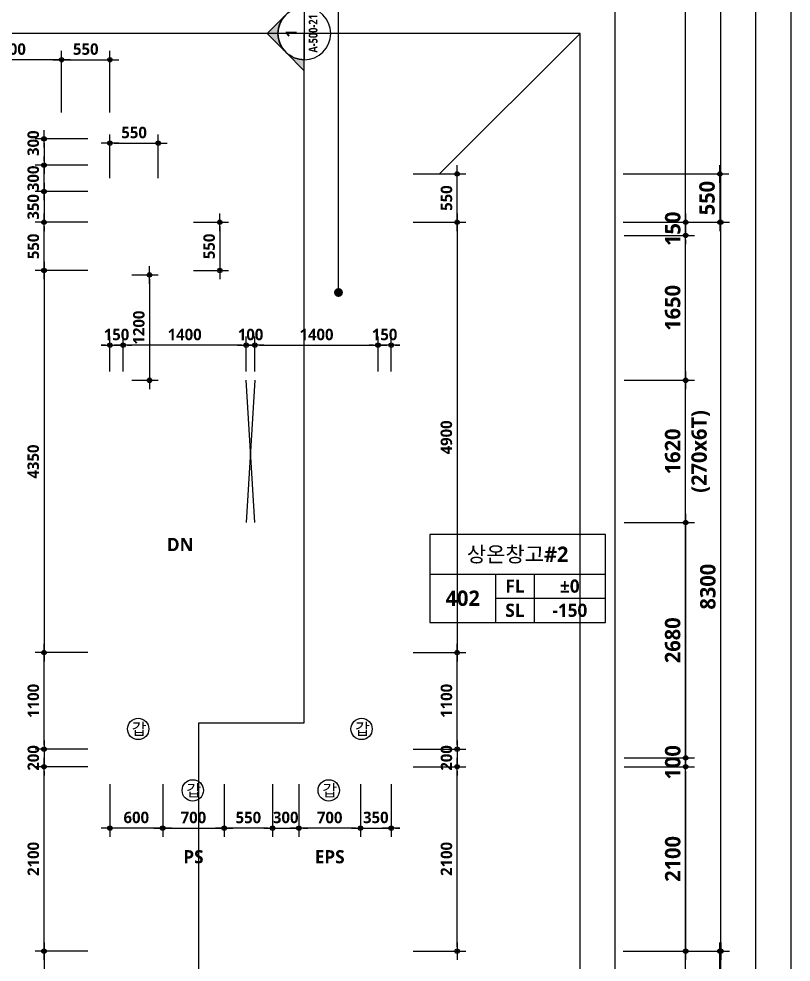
# Model space of a CAD drawing. Header units: millimetres. Extents: x -12482 to 126000, y 0 to 220200.
# Drawn here: x 93464 to 102250, y 41825 to 52566 of the extents above; entities that cross this region are included whole.
import ezdxf
from ezdxf.enums import TextEntityAlignment as Align

# ---------------------------------------------------------------- set-up
doc = ezdxf.new("R2010")
doc.units = ezdxf.units.MM
doc.header["$LTSCALE"] = 60
doc.linetypes.add('CEN', pattern=[62, 60, -1, 0, -1])
doc.layers.get('Defpoints').update_dxf_attribs({"color": 153})
for name, color, linetype in [('A-ANNO-DIM', 4, 'Continuous'), ('A-ANNO-GRA1', 7, 'Continuous'), ('A-ANNO-SYMB', 7, 'Continuous'), ('A-ANNO-TEXT1', 7, 'Continuous'), ('A-ANNO-TEXT2', 3, 'Continuous'), ('A-ANNO-TITL', 7, 'Continuous'), ('A-FLOR-OPEN-BELO', 6, 'CEN'), ('A-ST-AXIS-DIM', 7, 'Continuous'), ('AA-MKXS', 3, 'Continuous'), ('AA-MKXX', 3, 'Continuous')]:
    doc.layers.add(name, color=color, linetype=linetype)
for name, color, linetype, plot in [('Defpoint', 161, 'Continuous', False), ('G(그리드1)', 185, 'Continuous', False), ('G(그리드2)', 235, 'Continuous', False)]:
    doc.layers.add(name, color=color, linetype=linetype, plot=plot)
doc.styles.add('2020음성 1차', font='NanumGothicBold.ttf')
doc.styles.add('SAMOO', font='romans.shx', dxfattribs={"bigfont": 'whgtxt.shx'})
doc.styles.add('SH_나눔', font='')
doc.styles.add('SH_진천_나눔', font='')
doc.styles.get('SH_나눔').set_extended_font_data('NanumGothic', bold=True)
doc.styles.get('SH_진천_나눔').set_extended_font_data('NanumGothic', bold=True)
doc.dimstyles.new('SHP 50', dxfattribs={"dimscale": 50, "dimtxt": 3.5, "dimasz": 1, "dimexe": 2, "dimexo": 2, "dimgap": 1, "dimtad": 1, "dimdec": 0, "dimzin": 0, "dimdsep": 46, "dimtxsty": 'SH_진천_나눔', "dimblk": 'DIMDOT', "dimcen": 0.09, "dimclrd": 256, "dimclre": 256, "dimclrt": 3, "dimadec": 0, "dimazin": 1, "dimtfac": 1, "dimtdec": 0, "dimtix": 1, "dimtmove": 2, "dimatfit": 0, "dimldrblk": 'DIMDOT', "dimfxl": 1, "dimtolj": 1, "dimtzin": 0, "dimlwd": -1, "dimlwe": -1, "dimarcsym": 0})
doc.dimstyles.new('SHP 50내부', dxfattribs={"dimscale": 50, "dimtxt": 2.6, "dimasz": 1, "dimexe": 2, "dimexo": 2, "dimgap": 1, "dimtad": 1, "dimdec": 0, "dimzin": 0, "dimdsep": 46, "dimtxsty": '2020음성 1차', "dimblk": 'DIMDOT', "dimcen": 0.09, "dimclrd": 256, "dimclre": 256, "dimclrt": 3, "dimadec": 0, "dimazin": 1, "dimtfac": 1, "dimtdec": 0, "dimtix": 1, "dimtmove": 2, "dimatfit": 0, "dimldrblk": 'DIMDOT', "dimfxl": 1, "dimtolj": 1, "dimtzin": 0, "dimlwd": -1, "dimlwe": -1, "dimarcsym": 0})

# ---------------------------------------------------------------- blocks, each defined once
blk = doc.blocks.new('DIMDOT')
at = {"color": 0}
blk.add_line((-2, 0), (2, 0), dxfattribs=at)
for radius in [0.5, 0.25]:
    blk.add_circle((0, 0), radius, dxfattribs=at)
blk = doc.blocks.new('*D17923')
at = {"layer": 'A-ANNO-DIM'}
for p, q in [((92750, 51500), (92750, 52200)), ((93900, 52100), (92800, 52100)), ((93950, 51500), (93950, 52200))]:
    blk.add_line(p, q, dxfattribs=at)
at = {"layer": 'Defpoints', "color": 0}
for p in [(92750, 52100), (92750, 51400), (93950, 51400)]:
    blk.add_point(p, dxfattribs=at)
at = {"layer": 'A-ANNO-DIM', "linetype": 'ByBlock', "xscale": 50, "yscale": 50, "zscale": 50, "rotation": 180}
blk.add_blockref('DIMDOT', (92750, 52100), dxfattribs=at)
at = {"layer": 'A-ANNO-DIM', "linetype": 'ByBlock', "xscale": 50, "yscale": 50, "zscale": 50}
blk.add_blockref('DIMDOT', (93950, 52100), dxfattribs=at)
at = {"layer": 'A-ANNO-DIM', "color": 3, "insert": (93350, 52221), "char_height": 130, "attachment_point": 5, "style": '2020음성 1차'}
blk.add_mtext('\\A1;1200', dxfattribs=at)
blk = doc.blocks.new('*D17925')
at = {"layer": 'A-ANNO-DIM'}
for p, q in [((93950, 51500), (93950, 52200)), ((94000, 52100), (94450, 52100)), ((94500, 51500), (94500, 52200))]:
    blk.add_line(p, q, dxfattribs=at)
at = {"layer": 'Defpoints', "color": 0}
for p in [(94500, 52100), (93950, 51400), (94500, 51400)]:
    blk.add_point(p, dxfattribs=at)
at = {"layer": 'A-ANNO-DIM', "linetype": 'ByBlock', "xscale": 50, "yscale": 50, "zscale": 50, "rotation": 180}
blk.add_blockref('DIMDOT', (93950, 52100), dxfattribs=at)
at = {"layer": 'A-ANNO-DIM', "linetype": 'ByBlock', "xscale": 50, "yscale": 50, "zscale": 50}
blk.add_blockref('DIMDOT', (94500, 52100), dxfattribs=at)
at = {"layer": 'A-ANNO-DIM', "color": 3, "insert": (94225, 52221), "char_height": 130, "attachment_point": 5, "style": '2020음성 1차'}
blk.add_mtext('\\A1;550', dxfattribs=at)
blk = doc.blocks.new('*D17929')
at = {"layer": 'A-ST-AXIS-DIM'}
for p, q in [((100350, 46830), (101150, 46830)), ((101050, 46780), (101050, 44200)), ((100350, 44150), (101150, 44150))]:
    blk.add_line(p, q, dxfattribs=at)
at = {"layer": 'Defpoints', "color": 0}
for p in [(100250, 46830), (100250, 44150), (101050, 44150)]:
    blk.add_point(p, dxfattribs=at)
at = {"layer": 'A-ST-AXIS-DIM', "linetype": 'ByBlock', "xscale": 50, "yscale": 50, "zscale": 50}
for p, rotation in [((101050, 46830), 90), ((101050, 44150), 270)]:
    blk.add_blockref('DIMDOT', p, dxfattribs=dict(at, rotation=rotation))
at = {"layer": 'A-ST-AXIS-DIM', "color": 3, "insert": (100903, 45490), "char_height": 175, "attachment_point": 5, "rotation": 90, "style": 'SH_진천_나눔'}
blk.add_mtext('\\A1;2680', dxfattribs=at)
blk = doc.blocks.new('*D17930')
at = {"layer": 'A-ST-AXIS-DIM'}
for p, q in [((100350, 44150), (101150, 44150)), ((101050, 44200), (101050, 44250)), ((101050, 44050), (101050, 44150)), ((100350, 44050), (101150, 44050)), ((101050, 44000), (101050, 43950))]:
    blk.add_line(p, q, dxfattribs=at)
at = {"layer": 'Defpoints', "color": 0}
for p in [(100250, 44150), (101050, 44150), (100250, 44050)]:
    blk.add_point(p, dxfattribs=at)
at = {"layer": 'A-ST-AXIS-DIM', "linetype": 'ByBlock', "xscale": 50, "yscale": 50, "zscale": 50}
for p, rotation in [((101050, 44150), 270), ((101050, 44050), 90)]:
    blk.add_blockref('DIMDOT', p, dxfattribs=dict(at, rotation=rotation))
at = {"layer": 'A-ST-AXIS-DIM', "color": 3, "insert": (100904, 44100), "char_height": 175, "attachment_point": 5, "rotation": 90, "style": 'SH_진천_나눔'}
blk.add_mtext('\\A1;100', dxfattribs=at)
blk = doc.blocks.new('*D17931')
at = {"layer": 'A-ST-AXIS-DIM'}
for p, q in [((100350, 44050), (101150, 44050)), ((101050, 44000), (101050, 42000)), ((100350, 41950), (101150, 41950))]:
    blk.add_line(p, q, dxfattribs=at)
at = {"layer": 'Defpoints', "color": 0}
for p in [(100250, 44050), (100250, 41950), (101050, 41950)]:
    blk.add_point(p, dxfattribs=at)
at = {"layer": 'A-ST-AXIS-DIM', "linetype": 'ByBlock', "xscale": 50, "yscale": 50, "zscale": 50}
for p, rotation in [((101050, 44050), 90), ((101050, 41950), 270)]:
    blk.add_blockref('DIMDOT', p, dxfattribs=dict(at, rotation=rotation))
at = {"layer": 'A-ST-AXIS-DIM', "color": 3, "insert": (100904, 43000), "char_height": 175, "attachment_point": 5, "rotation": 90, "style": 'SH_진천_나눔'}
blk.add_mtext('\\A1;2100', dxfattribs=at)
blk = doc.blocks.new('*D17932')
at = {"layer": 'A-ST-AXIS-DIM'}
for p, q in [((100350, 48450), (101150, 48450)), ((101050, 46880), (101050, 48400)), ((100350, 46830), (101150, 46830))]:
    blk.add_line(p, q, dxfattribs=at)
at = {"layer": 'Defpoints', "color": 0}
for p in [(100250, 48450), (101050, 48450), (100250, 46830)]:
    blk.add_point(p, dxfattribs=at)
at = {"layer": 'A-ST-AXIS-DIM', "linetype": 'ByBlock', "xscale": 50, "yscale": 50, "zscale": 50}
for p, rotation in [((101050, 48450), 90), ((101050, 46830), 270)]:
    blk.add_blockref('DIMDOT', p, dxfattribs=dict(at, rotation=rotation))
at = {"layer": 'A-ST-AXIS-DIM', "color": 3, "char_height": 175, "attachment_point": 5, "rotation": 90, "style": 'SH_진천_나눔'}
for s, insert in [('\\A1;(270x6T)', (101222, 47640)), ('\\A1;1620', (100903, 47640))]:
    blk.add_mtext(s, dxfattribs=dict(at, insert=insert))
blk = doc.blocks.new('갑종 TEXT100')
at = {"layer": 'A-ANNO-SYMB'}
blk.add_circle((0, 0), 243, dxfattribs=at)
at = {"layer": 'A-ANNO-TITL', "style": '2020음성 1차'}
blk.add_text('갑 ', height=266.7, dxfattribs=at).set_placement((67, 0), align=Align.MIDDLE_CENTER)
blk = doc.blocks.new('*D17959')
at = {"layer": 'A-ANNO-DIM'}
for p, q in [((94500, 50750), (94500, 51250)), ((95050, 50750), (95050, 51250)), ((94550, 51150), (95000, 51150))]:
    blk.add_line(p, q, dxfattribs=at)
at = {"layer": 'Defpoints', "color": 0}
for p in [(95050, 51150), (94500, 50650), (95050, 50650)]:
    blk.add_point(p, dxfattribs=at)
at = {"layer": 'A-ANNO-DIM', "linetype": 'ByBlock', "xscale": 50, "yscale": 50, "zscale": 50, "rotation": 180}
blk.add_blockref('DIMDOT', (94500, 51150), dxfattribs=at)
at = {"layer": 'A-ANNO-DIM', "linetype": 'ByBlock', "xscale": 50, "yscale": 50, "zscale": 50}
blk.add_blockref('DIMDOT', (95050, 51150), dxfattribs=at)
at = {"layer": 'A-ANNO-DIM', "color": 3, "insert": (94775, 51271), "char_height": 130, "attachment_point": 5, "style": '2020음성 1차'}
blk.add_mtext('\\A1;550', dxfattribs=at)
blk = doc.blocks.new('*D17960')
at = {"layer": 'A-ANNO-DIM'}
for p, q in [((95450, 50250), (95850, 50250)), ((95750, 50200), (95750, 49750)), ((95450, 49700), (95850, 49700))]:
    blk.add_line(p, q, dxfattribs=at)
at = {"layer": 'Defpoints', "color": 0}
for p in [(95350, 50250), (95350, 49700), (95750, 49700)]:
    blk.add_point(p, dxfattribs=at)
at = {"layer": 'A-ANNO-DIM', "linetype": 'ByBlock', "xscale": 50, "yscale": 50, "zscale": 50}
for p, rotation in [((95750, 50250), 90), ((95750, 49700), 270)]:
    blk.add_blockref('DIMDOT', p, dxfattribs=dict(at, rotation=rotation))
at = {"layer": 'A-ANNO-DIM', "color": 3, "insert": (95629, 49975), "char_height": 130, "attachment_point": 5, "rotation": 90, "style": '2020음성 1차'}
blk.add_mtext('\\A1;550', dxfattribs=at)
blk = doc.blocks.new('*D17961')
at = {"layer": 'A-ANNO-DIM'}
for p, q in [((94750, 49650), (95050, 49650)), ((94950, 49600), (94950, 48500)), ((94750, 48450), (95050, 48450))]:
    blk.add_line(p, q, dxfattribs=at)
at = {"layer": 'Defpoints', "color": 0}
for p in [(94650, 49650), (94650, 48450), (94950, 48450)]:
    blk.add_point(p, dxfattribs=at)
at = {"layer": 'A-ANNO-DIM', "linetype": 'ByBlock', "xscale": 50, "yscale": 50, "zscale": 50}
for p, rotation in [((94950, 49650), 90), ((94950, 48450), 270)]:
    blk.add_blockref('DIMDOT', p, dxfattribs=dict(at, rotation=rotation))
at = {"layer": 'A-ANNO-DIM', "color": 3, "insert": (94829, 49050), "char_height": 130, "attachment_point": 5, "rotation": 90, "style": '2020음성 1차'}
blk.add_mtext('\\A1;1200', dxfattribs=at)
blk = doc.blocks.new('*D17962')
at = {"layer": 'A-ANNO-DIM'}
for p, q in [((96050, 48550), (96050, 48950)), ((96150, 48550), (96150, 48950)), ((96000, 48850), (95950, 48850)), ((96050, 48850), (96150, 48850)), ((96200, 48850), (96250, 48850))]:
    blk.add_line(p, q, dxfattribs=at)
at = {"layer": 'Defpoints', "color": 0}
for p in [(96150, 48850), (96050, 48450), (96150, 48450)]:
    blk.add_point(p, dxfattribs=at)
at = {"layer": 'A-ANNO-DIM', "linetype": 'ByBlock', "xscale": 50, "yscale": 50, "zscale": 50}
blk.add_blockref('DIMDOT', (96050, 48850), dxfattribs=at)
at = {"layer": 'A-ANNO-DIM', "linetype": 'ByBlock', "xscale": 50, "yscale": 50, "zscale": 50, "rotation": 180}
blk.add_blockref('DIMDOT', (96150, 48850), dxfattribs=at)
at = {"layer": 'A-ANNO-DIM', "color": 3, "insert": (96100, 48971), "char_height": 130, "attachment_point": 5, "style": '2020음성 1차'}
blk.add_mtext('\\A1;100', dxfattribs=at)
blk = doc.blocks.new('*D17963')
at = {"layer": 'A-ANNO-DIM'}
for p, q in [((94650, 48550), (94650, 48950)), ((96050, 48550), (96050, 48950)), ((96000, 48850), (94700, 48850))]:
    blk.add_line(p, q, dxfattribs=at)
at = {"layer": 'Defpoints', "color": 0}
for p in [(94650, 48850), (94650, 48450), (96050, 48450)]:
    blk.add_point(p, dxfattribs=at)
at = {"layer": 'A-ANNO-DIM', "linetype": 'ByBlock', "xscale": 50, "yscale": 50, "zscale": 50, "rotation": 180}
blk.add_blockref('DIMDOT', (94650, 48850), dxfattribs=at)
at = {"layer": 'A-ANNO-DIM', "linetype": 'ByBlock', "xscale": 50, "yscale": 50, "zscale": 50}
blk.add_blockref('DIMDOT', (96050, 48850), dxfattribs=at)
at = {"layer": 'A-ANNO-DIM', "color": 3, "insert": (95350, 48971), "char_height": 130, "attachment_point": 5, "style": '2020음성 1차'}
blk.add_mtext('\\A1;1400', dxfattribs=at)
blk = doc.blocks.new('*D17964')
at = {"layer": 'A-ANNO-DIM'}
for p, q in [((94500, 48550), (94500, 48950)), ((94650, 48550), (94650, 48950)), ((94450, 48850), (94400, 48850)), ((94500, 48850), (94650, 48850)), ((94700, 48850), (94750, 48850))]:
    blk.add_line(p, q, dxfattribs=at)
at = {"layer": 'Defpoints', "color": 0}
for p in [(94650, 48850), (94500, 48450), (94650, 48450)]:
    blk.add_point(p, dxfattribs=at)
at = {"layer": 'A-ANNO-DIM', "linetype": 'ByBlock', "xscale": 50, "yscale": 50, "zscale": 50}
blk.add_blockref('DIMDOT', (94500, 48850), dxfattribs=at)
at = {"layer": 'A-ANNO-DIM', "linetype": 'ByBlock', "xscale": 50, "yscale": 50, "zscale": 50, "rotation": 180}
blk.add_blockref('DIMDOT', (94650, 48850), dxfattribs=at)
at = {"layer": 'A-ANNO-DIM', "color": 3, "insert": (94575, 48971), "char_height": 130, "attachment_point": 5, "style": '2020음성 1차'}
blk.add_mtext('\\A1;150', dxfattribs=at)
blk = doc.blocks.new('*D17965')
at = {"layer": 'A-ANNO-DIM'}
for p, q in [((96150, 48550), (96150, 48950)), ((97550, 48550), (97550, 48950)), ((96200, 48850), (97500, 48850))]:
    blk.add_line(p, q, dxfattribs=at)
at = {"layer": 'Defpoints', "color": 0}
for p in [(97550, 48850), (96150, 48450), (97550, 48450)]:
    blk.add_point(p, dxfattribs=at)
at = {"layer": 'A-ANNO-DIM', "linetype": 'ByBlock', "xscale": 50, "yscale": 50, "zscale": 50, "rotation": 180}
blk.add_blockref('DIMDOT', (96150, 48850), dxfattribs=at)
at = {"layer": 'A-ANNO-DIM', "linetype": 'ByBlock', "xscale": 50, "yscale": 50, "zscale": 50}
blk.add_blockref('DIMDOT', (97550, 48850), dxfattribs=at)
at = {"layer": 'A-ANNO-DIM', "color": 3, "insert": (96850, 48971), "char_height": 130, "attachment_point": 5, "style": '2020음성 1차'}
blk.add_mtext('\\A1;1400', dxfattribs=at)
blk = doc.blocks.new('*D17966')
at = {"layer": 'A-ANNO-DIM'}
for p, q in [((97550, 48550), (97550, 48950)), ((97700, 48550), (97700, 48950)), ((97500, 48850), (97450, 48850)), ((97700, 48850), (97550, 48850)), ((97750, 48850), (97800, 48850))]:
    blk.add_line(p, q, dxfattribs=at)
at = {"layer": 'Defpoints', "color": 0}
for p in [(97550, 48850), (97550, 48450), (97700, 48450)]:
    blk.add_point(p, dxfattribs=at)
at = {"layer": 'A-ANNO-DIM', "linetype": 'ByBlock', "xscale": 50, "yscale": 50, "zscale": 50}
blk.add_blockref('DIMDOT', (97550, 48850), dxfattribs=at)
at = {"layer": 'A-ANNO-DIM', "linetype": 'ByBlock', "xscale": 50, "yscale": 50, "zscale": 50, "rotation": 180}
blk.add_blockref('DIMDOT', (97700, 48850), dxfattribs=at)
at = {"layer": 'A-ANNO-DIM', "color": 3, "insert": (97625, 48971), "char_height": 130, "attachment_point": 5, "style": '2020음성 1차'}
blk.add_mtext('\\A1;150', dxfattribs=at)
blk = doc.blocks.new('*D18331')
at = {"layer": 'A-ST-AXIS-DIM'}
for p, q in [((100340, 50800), (101540, 50800)), ((101440, 50750), (101440, 50300)), ((100340, 50250), (101540, 50250))]:
    blk.add_line(p, q, dxfattribs=at)
at = {"layer": 'Defpoints', "color": 0}
for p in [(100240, 50800), (100240, 50250), (101440, 50250)]:
    blk.add_point(p, dxfattribs=at)
at = {"layer": 'A-ST-AXIS-DIM', "linetype": 'ByBlock', "xscale": 50, "yscale": 50, "zscale": 50}
for p, rotation in [((101440, 50800), 90), ((101440, 50250), 270)]:
    blk.add_blockref('DIMDOT', p, dxfattribs=dict(at, rotation=rotation))
at = {"layer": 'A-ST-AXIS-DIM', "color": 3, "insert": (101294, 50525), "char_height": 175, "attachment_point": 5, "rotation": 90, "style": 'SH_진천_나눔'}
blk.add_mtext('\\A1;550', dxfattribs=at)
blk = doc.blocks.new('*D18332')
at = {"layer": 'A-ST-AXIS-DIM'}
for p, q in [((100340, 41950), (101540, 41950)), ((101440, 38350), (101440, 41900)), ((100340, 38300), (101540, 38300))]:
    blk.add_line(p, q, dxfattribs=at)
at = {"layer": 'Defpoints', "color": 0}
for p in [(100240, 41950), (101440, 41950), (100240, 38300)]:
    blk.add_point(p, dxfattribs=at)
at = {"layer": 'A-ST-AXIS-DIM', "linetype": 'ByBlock', "xscale": 50, "yscale": 50, "zscale": 50}
for p, rotation in [((101440, 41950), 90), ((101440, 38300), 270)]:
    blk.add_blockref('DIMDOT', p, dxfattribs=dict(at, rotation=rotation))
at = {"layer": 'A-ST-AXIS-DIM', "color": 3, "insert": (101293, 40125), "char_height": 175, "attachment_point": 5, "rotation": 90, "style": 'SH_진천_나눔'}
blk.add_mtext('\\A1;3650', dxfattribs=at)
blk = doc.blocks.new('*D18333')
at = {"layer": 'A-ST-AXIS-DIM'}
for p, q in [((100350, 50250), (101550, 50250)), ((101450, 42000), (101450, 50200)), ((100350, 41950), (101550, 41950))]:
    blk.add_line(p, q, dxfattribs=at)
at = {"layer": 'Defpoints', "color": 0}
for p in [(100250, 50250), (101450, 50250), (100250, 41950)]:
    blk.add_point(p, dxfattribs=at)
at = {"layer": 'A-ST-AXIS-DIM', "linetype": 'ByBlock', "xscale": 50, "yscale": 50, "zscale": 50}
for p, rotation in [((101450, 50250), 90), ((101450, 41950), 270)]:
    blk.add_blockref('DIMDOT', p, dxfattribs=dict(at, rotation=rotation))
at = {"layer": 'A-ST-AXIS-DIM', "color": 3, "insert": (101303, 46100), "char_height": 175, "attachment_point": 5, "rotation": 90, "style": 'SH_진천_나눔'}
blk.add_mtext('\\A1;8300', dxfattribs=at)
blk = doc.blocks.new('*D18366')
at = {"layer": 'A-ST-AXIS-DIM'}
for p, q in [((100350, 50100), (101150, 50100)), ((101050, 48500), (101050, 50050)), ((100350, 48450), (101150, 48450))]:
    blk.add_line(p, q, dxfattribs=at)
at = {"layer": 'Defpoints', "color": 0}
for p in [(100250, 50100), (101050, 50100), (100250, 48450)]:
    blk.add_point(p, dxfattribs=at)
at = {"layer": 'A-ST-AXIS-DIM', "linetype": 'ByBlock', "xscale": 50, "yscale": 50, "zscale": 50}
for p, rotation in [((101050, 50100), 90), ((101050, 48450), 270)]:
    blk.add_blockref('DIMDOT', p, dxfattribs=dict(at, rotation=rotation))
at = {"layer": 'A-ST-AXIS-DIM', "color": 3, "insert": (100903, 49275), "char_height": 175, "attachment_point": 5, "rotation": 90, "style": 'SH_진천_나눔'}
blk.add_mtext('\\A1;1650', dxfattribs=at)
blk = doc.blocks.new('*D18368')
at = {"layer": 'A-ST-AXIS-DIM'}
for p, q in [((101050, 50300), (101050, 50350)), ((100350, 50250), (101150, 50250)), ((101050, 50250), (101050, 50100)), ((100350, 50100), (101150, 50100)), ((101050, 50050), (101050, 50000))]:
    blk.add_line(p, q, dxfattribs=at)
at = {"layer": 'Defpoints', "color": 0}
for p in [(100250, 50250), (100250, 50100), (101050, 50100)]:
    blk.add_point(p, dxfattribs=at)
at = {"layer": 'A-ST-AXIS-DIM', "linetype": 'ByBlock', "xscale": 50, "yscale": 50, "zscale": 50}
for p, rotation in [((101050, 50250), 270), ((101050, 50100), 90)]:
    blk.add_blockref('DIMDOT', p, dxfattribs=dict(at, rotation=rotation))
at = {"layer": 'A-ST-AXIS-DIM', "color": 3, "insert": (100904, 50175), "char_height": 175, "attachment_point": 5, "rotation": 90, "style": 'SH_진천_나눔'}
blk.add_mtext('\\A1;150', dxfattribs=at)
blk = doc.blocks.new('G$C9D92D8A7')
at = {"layer": 'A-ANNO-GRA1'}
for p, q in [((0, 11), (40, 11)), ((15, 11), (15, 0)), ((23.75, 11), (23.75, 0)), ((15, 5.5), (40, 5.5))]:
    blk.add_line(p, q, dxfattribs=at)
blk.add_lwpolyline([(0, 20), (0, 0), (40, 0), (40, 20)], close=True, dxfattribs=at)
at = {"style": '2020음성 1차'}
for tag, height, p in [('실명', 3.5, (20, 15.5)), ('마감레벨', 3, (31.875, 8.25)), ('실번호', 3.5, (7.5, 5.5)), ('구조레벨', 3, (31.875, 2.75))]:
    blk.add_attdef(tag, text='', height=height, dxfattribs=at).set_placement(p, align=Align.MIDDLE_CENTER)
at = {"layer": 'A-ANNO-TEXT1', "style": 'SH_나눔'}
for s, p in [('FL', (19.375, 8.25)), ('SL', (19.375, 2.75))]:
    blk.add_text(s, height=3, dxfattribs=at).set_placement(p, align=Align.MIDDLE)
blk = doc.blocks.new('*D20199')
at = {"layer": 'A-ANNO-DIM'}
for p, q in [((96350, 43850), (96350, 43250)), ((96650, 43850), (96650, 43250)), ((96300, 43350), (96250, 43350)), ((96350, 43350), (96650, 43350)), ((96700, 43350), (96750, 43350))]:
    blk.add_line(p, q, dxfattribs=at)
at = {"layer": 'Defpoints', "color": 0}
for p in [(96350, 43950), (96650, 43950), (96650, 43350)]:
    blk.add_point(p, dxfattribs=at)
at = {"layer": 'A-ANNO-DIM', "linetype": 'ByBlock', "xscale": 50, "yscale": 50, "zscale": 50}
blk.add_blockref('DIMDOT', (96350, 43350), dxfattribs=at)
at = {"layer": 'A-ANNO-DIM', "linetype": 'ByBlock', "xscale": 50, "yscale": 50, "zscale": 50, "rotation": 180}
blk.add_blockref('DIMDOT', (96650, 43350), dxfattribs=at)
at = {"layer": 'A-ANNO-DIM', "color": 3, "insert": (96500, 43472), "char_height": 130, "attachment_point": 5, "style": '2020음성 1차'}
blk.add_mtext('\\A1;300', dxfattribs=at)
blk = doc.blocks.new('*D20200')
at = {"layer": 'A-ANNO-DIM'}
for p, q in [((96650, 43850), (96650, 43250)), ((97350, 43850), (97350, 43250)), ((97300, 43350), (96700, 43350))]:
    blk.add_line(p, q, dxfattribs=at)
at = {"layer": 'Defpoints', "color": 0}
for p in [(96650, 43950), (97350, 43950), (96650, 43350)]:
    blk.add_point(p, dxfattribs=at)
at = {"layer": 'A-ANNO-DIM', "linetype": 'ByBlock', "xscale": 50, "yscale": 50, "zscale": 50, "rotation": 180}
blk.add_blockref('DIMDOT', (96650, 43350), dxfattribs=at)
at = {"layer": 'A-ANNO-DIM', "linetype": 'ByBlock', "xscale": 50, "yscale": 50, "zscale": 50}
blk.add_blockref('DIMDOT', (97350, 43350), dxfattribs=at)
at = {"layer": 'A-ANNO-DIM', "color": 3, "insert": (97000, 43471), "char_height": 130, "attachment_point": 5, "style": '2020음성 1차'}
blk.add_mtext('\\A1;700', dxfattribs=at)
blk = doc.blocks.new('*D20201')
at = {"layer": 'A-ANNO-DIM'}
for p, q in [((95800, 43850), (95800, 43250)), ((96350, 43850), (96350, 43250)), ((96300, 43350), (95850, 43350))]:
    blk.add_line(p, q, dxfattribs=at)
at = {"layer": 'Defpoints', "color": 0}
for p in [(95800, 43950), (96350, 43950), (95800, 43350)]:
    blk.add_point(p, dxfattribs=at)
at = {"layer": 'A-ANNO-DIM', "linetype": 'ByBlock', "xscale": 50, "yscale": 50, "zscale": 50, "rotation": 180}
blk.add_blockref('DIMDOT', (95800, 43350), dxfattribs=at)
at = {"layer": 'A-ANNO-DIM', "linetype": 'ByBlock', "xscale": 50, "yscale": 50, "zscale": 50}
blk.add_blockref('DIMDOT', (96350, 43350), dxfattribs=at)
at = {"layer": 'A-ANNO-DIM', "color": 3, "insert": (96075, 43471), "char_height": 130, "attachment_point": 5, "style": '2020음성 1차'}
blk.add_mtext('\\A1;550', dxfattribs=at)
blk = doc.blocks.new('*D20202')
at = {"layer": 'A-ANNO-DIM'}
for p, q in [((95100, 43850), (95100, 43250)), ((95800, 43850), (95800, 43250)), ((95150, 43350), (95750, 43350))]:
    blk.add_line(p, q, dxfattribs=at)
at = {"layer": 'Defpoints', "color": 0}
for p in [(95100, 43950), (95800, 43950), (95800, 43350)]:
    blk.add_point(p, dxfattribs=at)
at = {"layer": 'A-ANNO-DIM', "linetype": 'ByBlock', "xscale": 50, "yscale": 50, "zscale": 50, "rotation": 180}
blk.add_blockref('DIMDOT', (95100, 43350), dxfattribs=at)
at = {"layer": 'A-ANNO-DIM', "linetype": 'ByBlock', "xscale": 50, "yscale": 50, "zscale": 50}
blk.add_blockref('DIMDOT', (95800, 43350), dxfattribs=at)
at = {"layer": 'A-ANNO-DIM', "color": 3, "insert": (95450, 43471), "char_height": 130, "attachment_point": 5, "style": '2020음성 1차'}
blk.add_mtext('\\A1;700', dxfattribs=at)
blk = doc.blocks.new('*D20203')
at = {"layer": 'A-ANNO-DIM'}
for p, q in [((94500, 43850), (94500, 43250)), ((95100, 43850), (95100, 43250)), ((95050, 43350), (94550, 43350))]:
    blk.add_line(p, q, dxfattribs=at)
at = {"layer": 'Defpoints', "color": 0}
for p in [(94500, 43950), (95100, 43950), (94500, 43350)]:
    blk.add_point(p, dxfattribs=at)
at = {"layer": 'A-ANNO-DIM', "linetype": 'ByBlock', "xscale": 50, "yscale": 50, "zscale": 50, "rotation": 180}
blk.add_blockref('DIMDOT', (94500, 43350), dxfattribs=at)
at = {"layer": 'A-ANNO-DIM', "linetype": 'ByBlock', "xscale": 50, "yscale": 50, "zscale": 50}
blk.add_blockref('DIMDOT', (95100, 43350), dxfattribs=at)
at = {"layer": 'A-ANNO-DIM', "color": 3, "insert": (94800, 43472), "char_height": 130, "attachment_point": 5, "style": '2020음성 1차'}
blk.add_mtext('\\A1;600', dxfattribs=at)
blk = doc.blocks.new('*D20204')
at = {"layer": 'A-ANNO-DIM'}
for p, q in [((97350, 43850), (97350, 43250)), ((97700, 43850), (97700, 43250)), ((97300, 43350), (97250, 43350)), ((97350, 43350), (97700, 43350)), ((97750, 43350), (97800, 43350))]:
    blk.add_line(p, q, dxfattribs=at)
at = {"layer": 'Defpoints', "color": 0}
for p in [(97350, 43950), (97700, 43950), (97700, 43350)]:
    blk.add_point(p, dxfattribs=at)
at = {"layer": 'A-ANNO-DIM', "linetype": 'ByBlock', "xscale": 50, "yscale": 50, "zscale": 50}
blk.add_blockref('DIMDOT', (97350, 43350), dxfattribs=at)
at = {"layer": 'A-ANNO-DIM', "linetype": 'ByBlock', "xscale": 50, "yscale": 50, "zscale": 50, "rotation": 180}
blk.add_blockref('DIMDOT', (97700, 43350), dxfattribs=at)
at = {"layer": 'A-ANNO-DIM', "color": 3, "insert": (97525, 43472), "char_height": 130, "attachment_point": 5, "style": '2020음성 1차'}
blk.add_mtext('\\A1;350', dxfattribs=at)
blk = doc.blocks.new('*D20209')
at = {"layer": 'A-ANNO-DIM'}
for p, q in [((94250, 41950), (93650, 41950)), ((93750, 41900), (93750, 38350)), ((94250, 38300), (93650, 38300))]:
    blk.add_line(p, q, dxfattribs=at)
at = {"layer": 'Defpoints', "color": 0}
for p in [(94350, 41950), (93750, 38300), (94350, 38300)]:
    blk.add_point(p, dxfattribs=at)
at = {"layer": 'A-ANNO-DIM', "linetype": 'ByBlock', "xscale": 50, "yscale": 50, "zscale": 50}
for p, rotation in [((93750, 41950), 90), ((93750, 38300), 270)]:
    blk.add_blockref('DIMDOT', p, dxfattribs=dict(at, rotation=rotation))
at = {"layer": 'A-ANNO-DIM', "color": 3, "insert": (93628, 40125), "char_height": 130, "attachment_point": 5, "rotation": 90, "style": '2020음성 1차'}
blk.add_mtext('\\A1;3650', dxfattribs=at)
blk = doc.blocks.new('*D20210')
at = {"layer": 'A-ANNO-DIM'}
for p, q in [((94250, 44050), (93650, 44050)), ((93750, 42000), (93750, 44000)), ((94250, 41950), (93650, 41950))]:
    blk.add_line(p, q, dxfattribs=at)
at = {"layer": 'Defpoints', "color": 0}
for p in [(93750, 44050), (94350, 44050), (94350, 41950)]:
    blk.add_point(p, dxfattribs=at)
at = {"layer": 'A-ANNO-DIM', "linetype": 'ByBlock', "xscale": 50, "yscale": 50, "zscale": 50}
for p, rotation in [((93750, 44050), 90), ((93750, 41950), 270)]:
    blk.add_blockref('DIMDOT', p, dxfattribs=dict(at, rotation=rotation))
at = {"layer": 'A-ANNO-DIM', "color": 3, "insert": (93629, 43000), "char_height": 130, "attachment_point": 5, "rotation": 90, "style": '2020음성 1차'}
blk.add_mtext('\\A1;2100', dxfattribs=at)
blk = doc.blocks.new('*D20211')
at = {"layer": 'A-ANNO-DIM'}
for p, q in [((93750, 44300), (93750, 44350)), ((94250, 44250), (93650, 44250)), ((93750, 44250), (93750, 44050)), ((94250, 44050), (93650, 44050)), ((93750, 44000), (93750, 43950))]:
    blk.add_line(p, q, dxfattribs=at)
at = {"layer": 'Defpoints', "color": 0}
for p in [(94350, 44250), (93750, 44050), (94350, 44050)]:
    blk.add_point(p, dxfattribs=at)
at = {"layer": 'A-ANNO-DIM', "linetype": 'ByBlock', "xscale": 50, "yscale": 50, "zscale": 50}
for p, rotation in [((93750, 44250), 270), ((93750, 44050), 90)]:
    blk.add_blockref('DIMDOT', p, dxfattribs=dict(at, rotation=rotation))
at = {"layer": 'A-ANNO-DIM', "color": 3, "insert": (93629, 44150), "char_height": 130, "attachment_point": 5, "rotation": 90, "style": '2020음성 1차'}
blk.add_mtext('\\A1;200', dxfattribs=at)
blk = doc.blocks.new('*D20212')
at = {"layer": 'A-ANNO-DIM'}
for p, q in [((94250, 45350), (93650, 45350)), ((93750, 44300), (93750, 45300)), ((94250, 44250), (93650, 44250))]:
    blk.add_line(p, q, dxfattribs=at)
at = {"layer": 'Defpoints', "color": 0}
for p in [(93750, 45350), (94350, 45350), (94350, 44250)]:
    blk.add_point(p, dxfattribs=at)
at = {"layer": 'A-ANNO-DIM', "linetype": 'ByBlock', "xscale": 50, "yscale": 50, "zscale": 50}
for p, rotation in [((93750, 45350), 90), ((93750, 44250), 270)]:
    blk.add_blockref('DIMDOT', p, dxfattribs=dict(at, rotation=rotation))
at = {"layer": 'A-ANNO-DIM', "color": 3, "insert": (93629, 44800), "char_height": 130, "attachment_point": 5, "rotation": 90, "style": '2020음성 1차'}
blk.add_mtext('\\A1;1100', dxfattribs=at)
blk = doc.blocks.new('*D20213')
at = {"layer": 'A-ANNO-DIM'}
for p, q in [((94250, 49700), (93650, 49700)), ((93750, 49650), (93750, 45400)), ((94250, 45350), (93650, 45350))]:
    blk.add_line(p, q, dxfattribs=at)
at = {"layer": 'Defpoints', "color": 0}
for p in [(94350, 49700), (93750, 45350), (94350, 45350)]:
    blk.add_point(p, dxfattribs=at)
at = {"layer": 'A-ANNO-DIM', "linetype": 'ByBlock', "xscale": 50, "yscale": 50, "zscale": 50}
for p, rotation in [((93750, 49700), 90), ((93750, 45350), 270)]:
    blk.add_blockref('DIMDOT', p, dxfattribs=dict(at, rotation=rotation))
at = {"layer": 'A-ANNO-DIM', "color": 3, "insert": (93628, 47525), "char_height": 130, "attachment_point": 5, "rotation": 90, "style": '2020음성 1차'}
blk.add_mtext('\\A1;4350', dxfattribs=at)
blk = doc.blocks.new('*D20214')
at = {"layer": 'A-ANNO-DIM'}
for p, q in [((94250, 50250), (93650, 50250)), ((93750, 49750), (93750, 50200)), ((94250, 49700), (93650, 49700))]:
    blk.add_line(p, q, dxfattribs=at)
at = {"layer": 'Defpoints', "color": 0}
for p in [(93750, 50250), (94350, 50250), (94350, 49700)]:
    blk.add_point(p, dxfattribs=at)
at = {"layer": 'A-ANNO-DIM', "linetype": 'ByBlock', "xscale": 50, "yscale": 50, "zscale": 50}
for p, rotation in [((93750, 50250), 90), ((93750, 49700), 270)]:
    blk.add_blockref('DIMDOT', p, dxfattribs=dict(at, rotation=rotation))
at = {"layer": 'A-ANNO-DIM', "color": 3, "insert": (93629, 49975), "char_height": 130, "attachment_point": 5, "rotation": 90, "style": '2020음성 1차'}
blk.add_mtext('\\A1;550', dxfattribs=at)
blk = doc.blocks.new('*D20215')
at = {"layer": 'A-ANNO-DIM'}
for p, q in [((93750, 50650), (93750, 50700)), ((94250, 50600), (93650, 50600)), ((93750, 50600), (93750, 50250)), ((94250, 50250), (93650, 50250)), ((93750, 50200), (93750, 50150))]:
    blk.add_line(p, q, dxfattribs=at)
at = {"layer": 'Defpoints', "color": 0}
for p in [(94350, 50600), (93750, 50250), (94350, 50250)]:
    blk.add_point(p, dxfattribs=at)
at = {"layer": 'A-ANNO-DIM', "linetype": 'ByBlock', "xscale": 50, "yscale": 50, "zscale": 50}
for p, rotation in [((93750, 50600), 270), ((93750, 50250), 90)]:
    blk.add_blockref('DIMDOT', p, dxfattribs=dict(at, rotation=rotation))
at = {"layer": 'A-ANNO-DIM', "color": 3, "insert": (93628, 50425), "char_height": 130, "attachment_point": 5, "rotation": 90, "style": '2020음성 1차'}
blk.add_mtext('\\A1;350', dxfattribs=at)
blk = doc.blocks.new('*D20216')
at = {"layer": 'A-ANNO-DIM'}
for p, q in [((93750, 50950), (93750, 51000)), ((94250, 50900), (93650, 50900)), ((93750, 50600), (93750, 50900)), ((94250, 50600), (93650, 50600)), ((93750, 50550), (93750, 50500))]:
    blk.add_line(p, q, dxfattribs=at)
at = {"layer": 'Defpoints', "color": 0}
for p in [(93750, 50900), (94350, 50900), (94350, 50600)]:
    blk.add_point(p, dxfattribs=at)
at = {"layer": 'A-ANNO-DIM', "linetype": 'ByBlock', "xscale": 50, "yscale": 50, "zscale": 50}
for p, rotation in [((93750, 50900), 270), ((93750, 50600), 90)]:
    blk.add_blockref('DIMDOT', p, dxfattribs=dict(at, rotation=rotation))
at = {"layer": 'A-ANNO-DIM', "color": 3, "insert": (93628, 50750), "char_height": 130, "attachment_point": 5, "rotation": 90, "style": '2020음성 1차'}
blk.add_mtext('\\A1;300', dxfattribs=at)
blk = doc.blocks.new('*D20217')
at = {"layer": 'A-ANNO-DIM'}
for p, q in [((94250, 51200), (93650, 51200)), ((93750, 51150), (93750, 50950)), ((94250, 50900), (93650, 50900))]:
    blk.add_line(p, q, dxfattribs=at)
at = {"layer": 'Defpoints', "color": 0}
for p in [(94350, 51200), (93750, 50900), (94350, 50900)]:
    blk.add_point(p, dxfattribs=at)
at = {"layer": 'A-ANNO-DIM', "linetype": 'ByBlock', "xscale": 50, "yscale": 50, "zscale": 50}
for p, rotation in [((93750, 51200), 90), ((93750, 50900), 270)]:
    blk.add_blockref('DIMDOT', p, dxfattribs=dict(at, rotation=rotation))
at = {"layer": 'A-ANNO-DIM', "color": 3, "insert": (93628, 51150), "char_height": 130, "attachment_point": 5, "rotation": 90, "style": '2020음성 1차'}
blk.add_mtext('\\A1;300', dxfattribs=at)
blk = doc.blocks.new('*D20218')
at = {"layer": 'A-ANNO-DIM'}
for p, q in [((97950, 44050), (98550, 44050)), ((98450, 42000), (98450, 44000)), ((97950, 41950), (98550, 41950))]:
    blk.add_line(p, q, dxfattribs=at)
at = {"layer": 'Defpoints', "color": 0}
for p in [(97850, 44050), (98450, 44050), (97850, 41950)]:
    blk.add_point(p, dxfattribs=at)
at = {"layer": 'A-ANNO-DIM', "linetype": 'ByBlock', "xscale": 50, "yscale": 50, "zscale": 50}
for p, rotation in [((98450, 44050), 90), ((98450, 41950), 270)]:
    blk.add_blockref('DIMDOT', p, dxfattribs=dict(at, rotation=rotation))
at = {"layer": 'A-ANNO-DIM', "color": 3, "insert": (98329, 43000), "char_height": 130, "attachment_point": 5, "rotation": 90, "style": '2020음성 1차'}
blk.add_mtext('\\A1;2100', dxfattribs=at)
blk = doc.blocks.new('*D20273')
at = {"layer": 'A-ANNO-DIM'}
for p, q in [((98450, 44300), (98450, 44350)), ((97950, 44250), (98550, 44250)), ((98450, 44250), (98450, 44050)), ((97950, 44050), (98550, 44050)), ((98450, 44000), (98450, 43950))]:
    blk.add_line(p, q, dxfattribs=at)
at = {"layer": 'Defpoints', "color": 0}
for p in [(97850, 44250), (97850, 44050), (98450, 44050)]:
    blk.add_point(p, dxfattribs=at)
at = {"layer": 'A-ANNO-DIM', "linetype": 'ByBlock', "xscale": 50, "yscale": 50, "zscale": 50}
for p, rotation in [((98450, 44250), 270), ((98450, 44050), 90)]:
    blk.add_blockref('DIMDOT', p, dxfattribs=dict(at, rotation=rotation))
at = {"layer": 'A-ANNO-DIM', "color": 3, "insert": (98329, 44150), "char_height": 130, "attachment_point": 5, "rotation": 90, "style": '2020음성 1차'}
blk.add_mtext('\\A1;200', dxfattribs=at)
blk = doc.blocks.new('*D20274')
at = {"layer": 'A-ANNO-DIM'}
for p, q in [((97950, 45350), (98550, 45350)), ((98450, 44300), (98450, 45300)), ((97950, 44250), (98550, 44250))]:
    blk.add_line(p, q, dxfattribs=at)
at = {"layer": 'Defpoints', "color": 0}
for p in [(97850, 45350), (98450, 45350), (97850, 44250)]:
    blk.add_point(p, dxfattribs=at)
at = {"layer": 'A-ANNO-DIM', "linetype": 'ByBlock', "xscale": 50, "yscale": 50, "zscale": 50}
for p, rotation in [((98450, 45350), 90), ((98450, 44250), 270)]:
    blk.add_blockref('DIMDOT', p, dxfattribs=dict(at, rotation=rotation))
at = {"layer": 'A-ANNO-DIM', "color": 3, "insert": (98329, 44800), "char_height": 130, "attachment_point": 5, "rotation": 90, "style": '2020음성 1차'}
blk.add_mtext('\\A1;1100', dxfattribs=at)
blk = doc.blocks.new('*D20275')
at = {"layer": 'A-ANNO-DIM'}
for p, q in [((97950, 50250), (98550, 50250)), ((98450, 50200), (98450, 45400)), ((97950, 45350), (98550, 45350))]:
    blk.add_line(p, q, dxfattribs=at)
at = {"layer": 'Defpoints', "color": 0}
for p in [(97850, 50250), (97850, 45350), (98450, 45350)]:
    blk.add_point(p, dxfattribs=at)
at = {"layer": 'A-ANNO-DIM', "linetype": 'ByBlock', "xscale": 50, "yscale": 50, "zscale": 50}
for p, rotation in [((98450, 50250), 90), ((98450, 45350), 270)]:
    blk.add_blockref('DIMDOT', p, dxfattribs=dict(at, rotation=rotation))
at = {"layer": 'A-ANNO-DIM', "color": 3, "insert": (98328, 47800), "char_height": 130, "attachment_point": 5, "rotation": 90, "style": '2020음성 1차'}
blk.add_mtext('\\A1;4900', dxfattribs=at)
blk = doc.blocks.new('*D20276')
at = {"layer": 'A-ANNO-DIM'}
for p, q in [((97950, 50800), (98550, 50800)), ((98450, 50300), (98450, 50750)), ((97950, 50250), (98550, 50250))]:
    blk.add_line(p, q, dxfattribs=at)
at = {"layer": 'Defpoints', "color": 0}
for p in [(97850, 50800), (98450, 50800), (97850, 50250)]:
    blk.add_point(p, dxfattribs=at)
at = {"layer": 'A-ANNO-DIM', "linetype": 'ByBlock', "xscale": 50, "yscale": 50, "zscale": 50}
for p, rotation in [((98450, 50800), 90), ((98450, 50250), 270)]:
    blk.add_blockref('DIMDOT', p, dxfattribs=dict(at, rotation=rotation))
at = {"layer": 'A-ANNO-DIM', "color": 3, "insert": (98329, 50525), "char_height": 130, "attachment_point": 5, "rotation": 90, "style": '2020음성 1차'}
blk.add_mtext('\\A1;550', dxfattribs=at)
blk = doc.blocks.new('*U15083')
at = {"layer": 'AA-MKXS'}
blk.add_hatch(color=3, dxfattribs=at).paths.add_polyline_path([(0, 8.49), (-4.24, 4.24, -0.414214), (4.24, 4.24)])
h = blk.add_hatch(color=3, dxfattribs=at)
h.paths.add_polyline_path([(-8.49, 0), (-6, 0, -0.198912), (-4.24, 4.24)])
h.paths.add_polyline_path([(6, 0), (8.49, 0), (4.24, 4.24, -0.198912)])
at = {"layer": 'AA-MKXS', "color": 3, "linetype": 'Continuous', "ltscale": 5}
blk.add_line((-6, 0), (6, 0), dxfattribs=at)
at = {"layer": 'AA-MKXS', "color": 3}
for points in [[(4.24, 4.24, 0.414214), (-4.24, 4.24), (0, 8.49)], [(-4.24, 4.24, 0.198912), (-6, 0), (-8.49, 0)], [(8.49, 0), (6, 0, 0.198912), (4.24, 4.24)]]:
    blk.add_lwpolyline(points, format="xyb", close=True, dxfattribs=at)
at = {"layer": 'AA-MKXS', "color": 3, "linetype": 'Continuous', "ltscale": 5}
blk.add_circle((0, 0), 6, dxfattribs=at)
at = {"layer": 'AA-MKXS', "style": 'SAMOO', "width": 0.85}
blk.add_attdef('ViewNUM', text='', height=2.5, dxfattribs=at).set_placement((0, 1), align=Align.BOTTOM_CENTER)
blk.add_attdef('SheetNUM', text='', height=2.5, dxfattribs=at).set_placement((0, -1), align=Align.TOP_CENTER)

msp = doc.modelspace()

# ---------------------------------------------------------------- linework, layer by layer
msp.add_lwpolyline([(97100, 49450), (97100, 53000)])
at = {"const_width": 50}
msp.add_lwpolyline([(97100, 49475, -1), (97100, 49425, -1)], format="xyb", close=True, dxfattribs=at)
at = {"layer": 'A-FLOR-OPEN-BELO'}
for p, q in [((96150, 48450), (96050, 46830)), ((96150, 46830), (96050, 48450))]:
    msp.add_line(p, q, dxfattribs=at)
at = {"layer": 'AA-MKXX'}
msp.add_lwpolyline([(95511.5, 36700), (95511.5, 44550), (96711.5, 44550), (96711.5, 52400)], dxfattribs=at)
at = {"layer": 'Defpoint'}
msp.add_line((98250, 50800), (99850, 52400), dxfattribs=at)
at = {"layer": 'G(그리드1)'}
for points in [[(102250, 55200), (87850, 55200), (87850, 33900), (102250, 33900)], [(101850, 54800), (88250, 54800), (88250, 35100), (101850, 35100)], [(101450, 54400), (88650, 54400), (88650, 35500), (101450, 35500)], [(101050, 54000), (89050, 54000), (89050, 35900), (101050, 35900)], [(100250, 52800), (89850, 52800), (89850, 36700), (100250, 36700)]]:
    msp.add_lwpolyline(points, close=True, dxfattribs=at)
at = {"layer": 'G(그리드2)'}
msp.add_lwpolyline([(99850, 52400), (90250, 52400), (90250, 37100), (99850, 37100)], close=True, dxfattribs=at)

# ---------------------------------------------------------------- block references
ref = msp.add_blockref('*U15083', (96711.5, 52400), dxfattribs=dict(xscale=-50, yscale=50, zscale=50, rotation=89.99999999999957))
ref.add_attrib('SheetNUM', 'A-500-21', dxfattribs={"layer": 'AA-MKXS', "height": 100, "rotation": 90, "style": '2020음성 1차', "width": 0.8}).set_placement((96761.5, 52400), align=Align.TOP_CENTER)
ref.add_attrib('ViewNUM', '1', dxfattribs={"layer": 'AA-MKXS', "height": 125, "rotation": 90, "style": '2020음성 1차'}).set_placement((96661.5, 52400), align=Align.BOTTOM_CENTER)
at = {"xscale": 0.5, "yscale": 0.5, "zscale": 0.5}
for p in [(94821.3, 44480), (97362.4, 44480), (95442.8, 43780, 103000), (96990, 43780, 103000)]:
    msp.add_blockref('갑종 TEXT100', p, dxfattribs=at)
at = {"layer": 'A-ANNO-TEXT1'}
ref = msp.add_blockref('G$C9D92D8A7', (98138.5, 45694.2), dxfattribs=dict(at, xscale=50, yscale=50, zscale=50))
ref.add_attrib('실명', '상온창고#2', dxfattribs={"layer": 'A-ANNO-TEXT2', "height": 175, "style": '2020음성 1차'}).set_placement((99138.5, 46469.2, 171666.7), align=Align.MIDDLE_CENTER)
ref.add_attrib('실번호', '402', dxfattribs={"layer": 'A-ANNO-TEXT2', "height": 175, "style": '2020음성 1차'}).set_placement((98513.5, 45969.2, 171666.7), align=Align.MIDDLE_CENTER)
ref.add_attrib('마감레벨', '%%p0', dxfattribs={"height": 150, "style": '2020음성 1차'}).set_placement((99732.2, 46106.7, 171666.7), align=Align.MIDDLE_CENTER)
ref.add_attrib('구조레벨', '-150', dxfattribs={"height": 150, "style": '2020음성 1차'}).set_placement((99732.2, 45831.7, 171666.7), align=Align.MIDDLE_CENTER)

# ---------------------------------------------------------------- texts
at = {"layer": 'A-ANNO-TEXT1', "style": 'SH_진천_나눔'}
for s, p in [('DN', (95300, 46580)), ('PS', (95450, 43025)), ('EPS', (97000, 43025))]:
    msp.add_text(s, height=150, dxfattribs=at).set_placement(p, align=Align.MIDDLE_CENTER)

# ---------------------------------------------------------------- dimensions: what is measured, and where the dimension line sits
at = {"layer": 'A-ANNO-DIM'}
for base, p1, p2, angle, picture, middle in [((92750, 52100), (93950, 51400), (92750, 51400), 0, '*D17923', (93350, 52221.5)), ((94500, 52100), (93950, 51400), (94500, 51400), 180, '*D17925', (94225, 52221.5)), ((95050, 51150), (94500, 50650), (95050, 50650), 0, '*D17959', (94775, 51271.5)), ((93750, 50900, 103000), (94350, 50600, 103000), (94350, 50900, 103000), 90, '*D20216', (93628.3, 50750, 103000)), ((98450, 50800, 103000), (97850, 50250, 103000), (97850, 50800, 103000), 90, '*D20276', (98328.5, 50525, 103000)), ((93750, 50250, 103000), (94350, 50600, 103000), (94350, 50250, 103000), 270, '*D20215', (93628.3, 50425, 103000)), ((93750, 50250, 103000), (94350, 49700, 103000), (94350, 50250, 103000), 90, '*D20214', (93628.5, 49975, 103000)), ((95750, 49700), (95350, 50250), (95350, 49700), 90, '*D17960', (95628.5, 49975)), ((98450, 45350, 103000), (97850, 50250, 103000), (97850, 45350, 103000), 270, '*D20275', (98328.3, 47800, 103000)), ((93750, 45350, 103000), (94350, 49700, 103000), (94350, 45350, 103000), 270, '*D20213', (93628.3, 47525, 103000)), ((94950, 48450), (94650, 49650), (94650, 48450), 90, '*D17961', (94828.5, 49050)), ((94650, 48850), (96050, 48450), (94650, 48450), 180, '*D17963', (95350, 48971.3)), ((97550, 48850), (97700, 48450), (97550, 48450), 180, '*D17966', (97625, 48971.5)), ((93750, 45350, 103000), (94350, 44250, 103000), (94350, 45350, 103000), 90, '*D20212', (93628.7, 44800, 103000)), ((98450, 45350, 103000), (97850, 44250, 103000), (97850, 45350, 103000), 90, '*D20274', (98328.7, 44800, 103000)), ((93750, 44050, 103000), (94350, 44250, 103000), (94350, 44050, 103000), 270, '*D20211', (93628.5, 44150, 103000)), ((98450, 44050, 103000), (97850, 44250, 103000), (97850, 44050, 103000), 270, '*D20273', (98328.5, 44150, 103000)), ((93750, 44050, 103000), (94350, 41950, 103000), (94350, 44050, 103000), 90, '*D20210', (93628.5, 43000, 103000)), ((98450, 44050, 103000), (97850, 41950, 103000), (97850, 44050, 103000), 90, '*D20218', (98328.5, 43000, 103000)), ((94500, 43350), (95100, 43950), (94500, 43950), 180, '*D20203', (94800, 43471.7)), ((95800, 43350), (96350, 43950), (95800, 43950), 180, '*D20201', (96075, 43471.5)), ((96650, 43350), (97350, 43950), (96650, 43950), 180, '*D20200', (97000, 43471.3)), ((93750, 38300, 103000), (94350, 41950, 103000), (94350, 38300, 103000), 270, '*D20209', (93628.3, 40125, 103000))]:
    dim = msp.add_linear_dim(base=base, p1=p1, p2=p2, angle=angle, dimstyle='SHP 50내부', override={"dimtxsty": '2020음성 1차', "dimldrblk": 'DIMDOT'}, dxfattribs=at)
    dim.commit()
    dim.dimension.update_dxf_attribs({"geometry": picture, "text_midpoint": middle})
dim = msp.add_linear_dim(base=(93750, 50900, 103000), p1=(94350, 51200, 103000), p2=(94350, 50900, 103000), angle=270, dimstyle='SHP 50내부', override={"dimtxsty": '2020음성 1차', "dimldrblk": 'DIMDOT'}, dxfattribs=at)
dim.commit()
dim.dimension.update_dxf_attribs({"geometry": '*D20217', "text_midpoint": (93628.3, 51150, 103000), "dimtype": 160})
for base, p1, p2, picture, middle in [((94650, 48850), (94500, 48450), (94650, 48450), '*D17964', (94575, 48971.5)), ((96150, 48850), (96050, 48450), (96150, 48450), '*D17962', (96100, 48971.3)), ((97550, 48850), (96150, 48450), (97550, 48450), '*D17965', (96850, 48971.3)), ((95800, 43350), (95100, 43950), (95800, 43950), '*D20202', (95450, 43471.3)), ((96650, 43350), (96350, 43950), (96650, 43950), '*D20199', (96500, 43471.7)), ((97700, 43350), (97350, 43950), (97700, 43950), '*D20204', (97525, 43471.7))]:
    dim = msp.add_linear_dim(base=base, p1=p1, p2=p2, dimstyle='SHP 50내부', override={"dimtxsty": '2020음성 1차', "dimldrblk": 'DIMDOT'}, dxfattribs=at)
    dim.commit()
    dim.dimension.update_dxf_attribs({"geometry": picture, "text_midpoint": middle})
at = {"layer": 'A-ST-AXIS-DIM'}
for base, p1, p2, angle, picture, middle in [((101440, 50250), (100240, 50800), (100240, 50250), 90, '*D18331', (101293.8, 50525)), ((101050, 50100), (100250, 50250), (100250, 50100), 90, '*D18368', (100903.8, 50175)), ((101450, 50250), (100250, 41950), (100250, 50250), 270, '*D18333', (101303.4, 46100)), ((101050, 50100), (100250, 48450), (100250, 50100), 270, '*D18366', (100903.4, 49275)), ((101050, 44150), (100250, 46830), (100250, 44150), 90, '*D17929', (100903.4, 45490)), ((101050, 44150), (100250, 44050), (100250, 44150), 270, '*D17930', (100904, 44100)), ((101050, 41950), (100250, 44050), (100250, 41950), 90, '*D17931', (100903.8, 43000)), ((101440, 41950), (100240, 38300), (100240, 41950), 270, '*D18332', (101293.4, 40125))]:
    dim = msp.add_linear_dim(base=base, p1=p1, p2=p2, angle=angle, dimstyle='SHP 50', override={"dimtxsty": 'SH_진천_나눔', "dimldrblk": 'DIMDOT'}, dxfattribs=at)
    dim.commit()
    dim.dimension.update_dxf_attribs({"geometry": picture, "text_midpoint": middle})
dim = msp.add_linear_dim(base=(101050, 48450), p1=(100250, 46830), p2=(100250, 48450), angle=270, text='<>\\X(270x6T)', dimstyle='SHP 50', override={"dimtxsty": 'SH_진천_나눔', "dimldrblk": 'DIMDOT'}, dxfattribs=at)
dim.commit()
dim.dimension.update_dxf_attribs({"geometry": '*D17932', "text_midpoint": (101050, 47640)})

doc.saveas('drawing.dxf')
